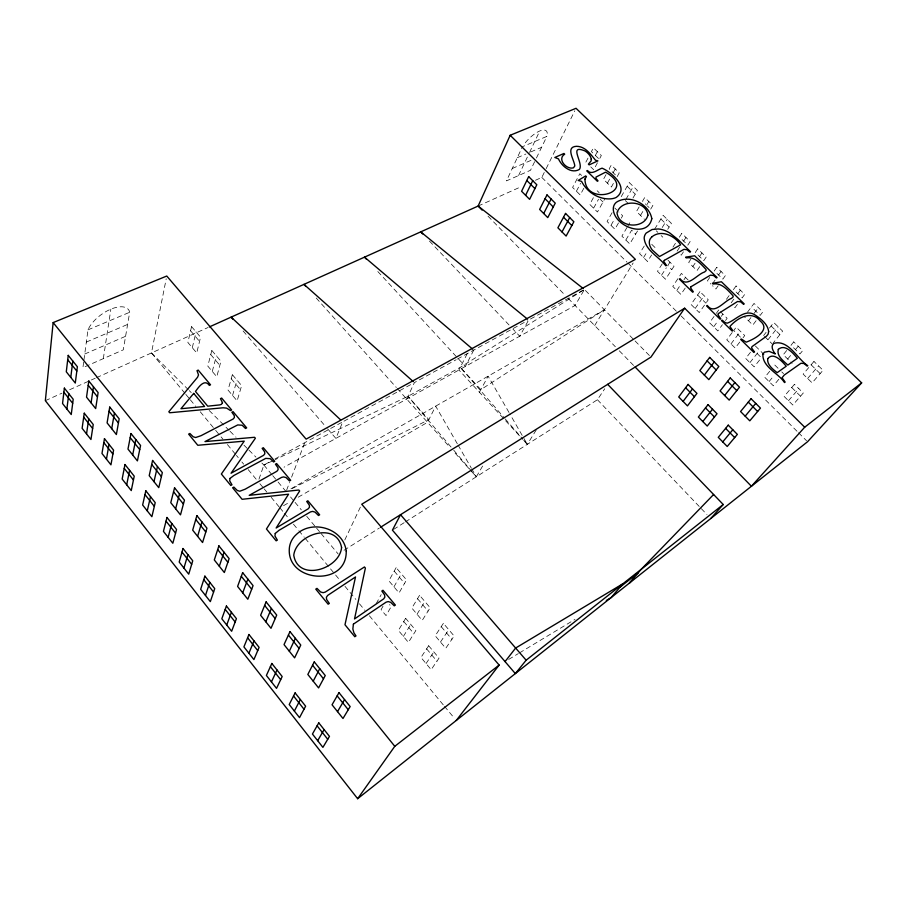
<?xml version="1.0" encoding="UTF-8"?>
<svg xmlns="http://www.w3.org/2000/svg" width="907" height="907" viewBox="0 0 907 907"><rect width="100%" height="100%" fill="white"/><g stroke="black" fill="none" stroke-linecap="round" stroke-linejoin="round"><path stroke-width="0.68" stroke-dasharray="4.54 3.4" d="M83.648 362.188L82.922 367.63L123.273 349.841L129.69 312.269A25.192 12.245 -36.2 0 0 110.677 309.242A25.192 12.245 -36.2 0 0 87.979 329.853L83.829 360.827M103.319 358.639L110.869 309.162M184.915 393.287L151.458 352.948L166.219 278.778M192.295 347.721L196.059 331.894M212.283 371.417L216.376 355.839M232.555 395.463L236.999 380.146M258.96 479.213L263.88 465.03L270.037 461.652M286.578 490.29L289.582 482.422M291.589 477.173L305.614 440.451M406.687 399.046L414.408 382.595L456.187 359.716M344.807 539.937L360.521 506.786M518.577 175.539L529.019 153.578M529.552 152.455L539.756 130.971M534.654 161.684L530.504 170.278L506.457 180.89L522.421 146.707L546.864 136.401A19.172 7.233 -46.6 0 0 540.357 130.733A19.172 7.233 -46.6 0 0 523.532 145.063M536.434 158.011L546.864 136.401M535.447 180.266L541.819 177.409L545.549 169.87M546.173 168.611L574.789 110.801M467.241 353.651L458.942 369.999L522.534 439.135M473.749 350.091L465.393 366.417L376.054 269.617M585.888 162.138L588.348 157.455M576.41 191.196L580.571 183.361M595.366 155.437L597.373 151.662M583.813 188.259L580.219 194.971L572.6 187.443L579.811 173.713L581.738 175.607M597.452 162.772L593.711 169.768L590.774 166.911M599.833 158.328L601.341 155.505L593.405 147.818L591.421 151.605L599.323 159.269M479.429 392.266L488.113 376.178L509.122 412.685M593.393 197.692L589.743 204.37L597.452 211.989L605.003 198.44M606.012 174.654L603.472 179.291L611.375 187.012L613.96 182.386M593.586 208.179L598.495 199.291M607.418 183.146L609.98 178.509M613.177 172.715L615.252 168.974M376.156 603.722L381.201 594.618M617.179 176.604L619.266 172.863L611.239 165.097L609.187 168.849L616.182 175.629M383.003 606.239L381.087 609.64L386.031 615.57L391.212 606.568L389.534 604.572M393.944 586.852L401.325 573.791M612.1 212.669L607.066 221.489L614.867 229.199L618.687 222.612M621.25 196.638L629.277 182.568L637.394 190.425L632.576 198.712M610.967 225.344L614.765 218.734M625.909 199.393L633.335 186.491M621.295 218.134L622.667 215.764L618.71 211.887M583.779 290.603L575.083 305.455L284.05 467.196M482.626 466.051L476.322 476.787L453.806 451.641M627.054 227.385L621.885 236.137L629.753 243.904L637.768 230.593M627.701 226.285L629.787 222.759M639.152 206.909L636.453 211.478L644.526 219.358M625.819 240.015L631.669 230.197L635.648 234.108M640.489 215.412L643.879 209.71M646.6 205.152L648.8 201.479M650.693 209.12L652.904 205.447L644.707 197.511L642.53 201.195L645.784 204.358M403.4 636.385L410.769 624.413M417.027 614.22L424.85 601.511M594.675 325.545L633.165 262.973M644.242 246.035L639.571 253.609L647.53 261.477L651.589 255.003M654.616 229.188L663.13 215.356L671.418 223.394L667.722 229.278M536.207 430.031L527.318 444.339L523.486 440.178M643.551 257.543L647.575 251.058M662.201 227.532L667.269 219.369M662.28 263.79L657.473 271.295L665.511 279.243L674.048 266.193L666.702 258.983M672.983 247.112L675.862 242.634M661.486 275.263L666.339 267.769M669.956 262.18L667.722 265.638L671.792 269.64M677.11 251.137L680.001 246.67M683.629 241.092L685.964 237.475M683.436 251.84L681.248 255.184L679.592 253.563M405.418 521.888L597.43 399.738L604.742 388.74M690.907 259.119L688.696 262.44L697.041 270.592L700.034 266.17M426.052 663.55L433.852 651.918M440.485 642.031L448.761 629.685M676.826 290.41L681.089 284.05M683.991 279.73L685.522 277.451M692.857 266.511L695.091 263.189M699.546 256.545L701.95 252.962M685.193 288.086L680.896 294.435L672.767 286.408L681.406 273.404L689.649 281.499M709.75 277.463L707.46 280.751L710.839 284.05M695.136 308.516L704.115 295.693M712.448 283.778L715.51 279.39M718.571 275.014L721.054 271.465M718.219 285.716L715.906 288.993L712.528 285.694M714.024 316.486L709.523 322.722L717.834 330.93L722.403 324.729M716.281 313.368L718.707 310.013M726.45 299.287L729.591 294.934M713.673 326.826L718.208 320.602M721.292 316.373L722.913 314.139M733.876 299.106L730.713 303.448L729.013 301.782M737.833 293.698L740.384 290.195M725.498 320.511L727.142 318.289L720.385 311.668M737.38 304.378L734.999 307.62L733.287 305.954M732.176 332.563L726.768 339.762L735.169 348.061L740.645 340.907M747.402 312.28L754.046 303.437L762.821 311.929L760.179 315.387L751.438 306.906M730.963 343.912L740.475 331.372M748.49 320.783L750.928 317.575M754.182 313.289L758.433 307.677M743.06 337.767L744.738 335.556L736.212 327.189L733.718 330.511L742.209 338.867M756.087 320.727L752.821 325.012L744.182 316.577M750.44 352.335L745.667 358.435L754.171 366.836L760.61 358.753M763.603 335.533L766.098 332.347M769.431 328.096L773.773 322.541L782.65 331.146L773.183 343.005M749.908 362.63L759.703 350.249M767.968 339.785L778.206 326.837M769.703 371.303L764.782 377.323L773.388 385.826L779.192 378.843M786.686 350.521L783.263 354.716L792.106 363.344M769.079 381.564L774.022 375.566M787.684 359.025L791.131 354.841M795.439 349.614L798.228 346.236M788.466 400.724L798.863 388.672M807.627 378.48L818.499 365.861M393.604 529.405L404.239 522.636M344.036 550.266L379.353 528.033M583.258 290.217L460.303 367.312L407.957 396.336L275.275 459.6M508.68 659.423L518.316 653.596M519.53 652.87L574.981 619.402M283.54 505.687L289.639 502.161M298.188 497.217L427.537 422.322L435.666 406.143L457.389 443.897M290.977 488.805L604.391 309.752L480.857 389.625L460.303 367.312L504.326 417.912M274.968 458.953L342.721 421.857L335.873 438.387L326.69 427.753M343.957 421.177L413.173 383.264M457.411 359.036L498.136 336.735M499.36 336.066L527.398 320.715M583.212 290.149L528.611 320.046L519.722 336.225L512.92 329.06M292.394 488.42L428.864 419.658L407.957 396.336L452.842 449.158M261.885 463.046L263.88 465.03L274.005 460.2M45.35 400.667L61.971 393.185M69.646 389.738L95.212 378.242M96.493 377.663L208.009 327.518M478.136 206.048L521.434 186.57M84.736 354.025L125.585 336.293M512.24 168.498L531.638 160.085M86.335 342.075L127.615 324.423M517.285 157.705L525.867 154.031M530.754 151.945L541.604 147.297M87.979 329.853L129.69 312.269M627.156 186.286L635.24 194.132M647.417 205.946L649.049 207.533M660.886 219.018L669.139 227.033M771.086 325.976L779.929 334.558M811.096 364.807L820.155 373.605M625.24 200.538L628.245 203.463M656.249 230.786L657.881 232.373M661.146 235.571L662.779 237.169M764.476 336.384L772.345 344.059M597.191 190.765L599.142 192.681M614.765 208.009L616.737 209.948M651.759 244.323L655.806 248.291M755.395 346.009L764.023 354.49M774.805 365.056L778.297 368.48M781.789 371.915L783.535 373.627M600.083 199.143L603.008 202.012M697.596 295.002L705.907 303.165M757.118 353.515L761.415 357.743M791.72 387.527L800.518 396.189M541.819 177.409L627.043 262.191M628.052 263.189L677.189 312.065M681.202 316.055L797.514 431.755M798.523 432.752L806.538 440.734M151.458 352.948L188.271 389.647M189.268 390.634L191.252 392.618M209.166 410.474L229.063 430.315M230.061 431.301L236.024 437.253M243.983 445.19L247.962 449.158M248.96 450.144L255.921 457.094M585.4 290.433L634.106 339.978M635.093 340.975L650.943 357.097M488.023 216.183L564.199 294.299M568.156 298.358L615.365 346.769M619.311 350.816L634.106 365.975M597.43 399.738L699.376 506.628M701.326 508.657L706.972 514.586M429.453 241.069L509.042 324.967M316.226 298.04L396.325 387.47M397.266 388.525L450.053 447.457M505.256 418.966L522.727 439.056M523.645 440.11L527.318 444.339L509.825 413.909M243.087 330.942L325.772 426.687M453.749 450.223L476.322 476.787L472.116 469.475M190.583 330.806L199.551 341.383M210.753 354.603L219.845 365.34M231.217 378.763L240.446 389.659M394.205 571.149L404.556 583.371M417.526 598.677L428.047 611.103M441.221 626.646L451.924 639.276M403.74 621.522L413.909 633.664M426.63 648.845L436.959 661.18M263.88 465.03L271.873 474.599M272.758 475.653L277.191 480.971M278.086 482.036L286.068 491.605M290.557 496.979L294.151 501.276M295.047 502.353L301.339 509.881M306.725 516.332L315.704 527.092M316.6 528.157L320.194 532.466M321.089 533.543L338.152 553.973M185.822 394.375L189.427 398.729M190.334 399.828L195.765 406.37M200.277 411.812L214.744 429.26M215.651 430.349L220.174 435.802M221.07 436.891L222.884 439.067M227.396 444.521L235.537 454.339M236.444 455.427L238.246 457.604M241.863 461.969L243.677 464.146M248.189 469.599L258.144 481.594M259.878 483.692L263.359 487.887M264.22 488.93L266.839 492.082M271.182 497.319L279.005 506.764M279.878 507.807L283.494 512.172M284.401 513.26L288.018 517.625M293.449 524.167L297.961 529.62M298.868 530.72L304.298 537.261M305.205 538.35L340.476 580.888M344.989 586.341L355.85 599.425M359.467 603.79L364.886 610.332M369.41 615.785L443.568 705.215M444.475 706.315L454.43 718.31M458.092 445.122L471.413 468.261M191.558 326.599L187.874 342.472L196.728 352.97L200.56 337.2L191.558 326.599M211.819 350.465L207.794 366.099L216.773 376.745L220.945 361.235L211.819 350.465M232.373 374.693L228.008 390.067L237.124 400.871L241.647 385.622L232.373 374.693M396.132 567.657L388.854 580.809L399.069 592.917L406.54 579.936L396.132 567.657M405.667 618.325L398.388 630.388L408.422 642.417L415.882 630.512L405.667 618.325M419.567 595.287L411.846 608.075L422.231 620.388L430.156 607.758L419.567 595.287M681.769 233.416L679.456 237.033L687.812 245.151L690.159 241.545L681.769 233.416M428.671 645.75L420.961 657.462L431.154 669.672L439.045 658.119L428.671 645.75M443.387 623.358L435.213 635.784L445.756 648.29L454.146 636.022L443.387 623.358M697.721 248.869L695.34 252.452L703.775 260.638L706.19 257.078L697.721 248.869M699.943 291.601L691.032 304.457L699.252 312.575L708.288 299.786L699.943 291.601M716.768 267.327L714.308 270.876L722.856 279.152L725.339 275.626L716.768 267.327M736.053 286L733.514 289.503L742.153 297.893L744.726 294.401L736.053 286M793.738 341.882L790.972 345.272L799.929 353.957L802.729 350.59L793.738 341.882M794.441 384.341L784.124 396.438L792.831 405.032L803.285 393.014L794.441 384.341M813.953 361.462L803.16 374.126L812.105 382.856L823.046 370.271L813.953 361.462"/><path stroke-width="1.36" d="M510.176 135.279L635.376 259.379L306.113 439.135L166.763 276.034L53.15 322.586L45.35 400.667L357.653 798.704L807.547 441.732L861.65 382.867L576.036 108.296L510.176 135.279L478.136 206.048L209.302 326.939M66.891 409.023L68.785 393.695M70.78 377.403L72.798 361.054M86.528 433.897L88.739 418.841M91.097 402.855L93.455 386.79M106.459 459.157L109.01 444.396M111.72 428.705L114.452 412.934M126.697 484.803L129.599 470.336M132.683 454.974L135.778 439.51M147.251 510.845L150.517 496.696M153.975 481.651L157.467 466.527M168.135 537.307L171.763 523.475M175.618 508.77L179.495 493.975M183.94 568.088L187.874 554.63M197.613 536.332L201.91 521.888M205.481 595.468L209.8 582.362M219.313 566.229L224.006 552.216M226.716 625.002L231.421 612.316M242.702 592.827L247.849 579.12M248.903 653.221L254.017 640.909M265.808 621.771L271.408 608.472M271.442 681.905L276.998 669.99M289.31 651.226L295.376 638.324M525.595 195.311L532.749 180.686M543.69 213.508L551.116 199.018M294.367 711.054L300.353 699.546M313.21 681.168L319.752 668.697M562 231.931L569.698 217.589M317.665 740.69L324.116 729.602M337.517 711.632L344.558 699.592M861.65 382.867L804.702 427.208L684.649 308.21L650.943 357.097L380.521 527.296M357.653 798.704L394.783 746.314L499.145 665.069L361.734 504.235L684.649 308.21M683.084 401.416L692.506 388.91M704.331 375.101L714.251 361.961M456.232 720.487L499.145 665.069M505.063 661.6L515.63 648.04L622.905 583.757L611.148 597.566L606.329 600.479M702.789 421.528L712.528 409.204M724.625 395.509L734.874 382.55M526.139 660.205L515.335 673.595L392.425 530.153L400.531 514.7L526.139 660.205L723.219 504.507L607.667 384.33M722.743 441.902L732.799 429.759M745.169 416.177L755.758 403.422M710.748 518.532L723.219 504.507M804.702 427.208L751.415 486.265L635.093 366.984M713.605 494.508L641.272 569.245L629.367 583.11L634.231 578.076M619.991 587.18L638.324 572.68M583.337 288.596L478.136 206.048L482.093 210.107M527.523 319.151L420.723 231.863L422.662 233.904M472.683 349.172L364.523 257.135L366.451 259.209M413.354 381.654L303.97 284.367L305.852 286.465M340.647 419.907L231.149 317.11L232.986 319.241M526.808 180.493L534.915 188.611M545.05 198.746L553.259 206.966M563.519 217.226L571.829 225.537M707.086 360.884L716.19 369.988M727.561 381.371L736.779 390.6M748.298 402.118L757.64 411.472M685.601 387.731L694.445 396.71M705.487 407.923L714.433 417.016M725.623 428.376L734.681 437.582M53.15 322.586L394.783 746.314M67.719 359.716L76.823 371.076M88.217 385.282L97.457 396.824M109.033 411.268L118.432 422.991M130.189 437.662L139.746 449.577M151.696 464.486L161.401 476.594M173.543 491.753L183.418 504.065M195.765 519.473L205.787 531.978M241.307 576.296L251.681 589.233M264.663 605.434L275.206 618.585M288.415 635.059L299.14 648.448M312.575 665.205L323.482 678.821M337.155 695.873L348.254 709.728M217.691 549.585L227.861 562.295M63.887 392.209L72.685 403.309M83.693 417.197L92.627 428.478M103.806 442.582L112.876 454.033M124.225 468.363L133.442 479.996M144.973 494.553L154.337 506.367M166.049 521.151L175.561 533.146M182.012 552.091L191.672 564.324M203.758 579.63L213.576 592.067M225.208 609.379L235.151 621.998M247.611 637.78L257.735 650.591M270.388 666.645L280.682 679.672M293.551 695.986L304.004 709.229M317.099 725.815L327.733 739.284M346.236 551.082C346.996 587.815 284.821 582.362 289.492 546.955A27.97 24.035 21.5 0 1 296.464 534.382C312.45 519.121 343.56 528.566 346.236 551.082M591.273 159.269L591.126 160.913L588.394 164.156L589.142 164.881L597.894 160.879L595.559 160.278C590.638 154.303 585.355 146.356 576.467 146.299C564.993 146.923 574.38 159.961 574.8 165.97L573.485 167.806C566.569 170.051 556.751 158.997 564.698 154.19L563.961 153.464L554.835 157.478L558.474 158.895C561.728 166.242 571.274 174.189 579.369 169.439C584.085 163.328 567.567 143.68 585.151 151.027A12.335 7.585 27.7 0 1 590.718 157.285L591.273 159.269M651.816 218.7C647.428 239.097 614.096 226.433 613.291 209.324A20.305 12.766 30 0 1 616.318 202.306C629.118 193.713 649.31 204.041 651.816 218.7M353.401 624.141L352.857 629.027L353.934 632.848L355.998 635.92L354.807 636.737L344.977 624.753L355.521 576.954L327.608 595.468L326.395 597.294L326.622 599.482L329.332 603.427L328.13 604.209L315.772 589.142L316.985 588.371L320.579 591.965L323.107 592.679L325.239 592.101L364.455 566.954L365.385 568.065L354.524 618.948L383.729 598.835L384.874 597.067L384.568 594.901L381.836 591.035L382.969 590.264L395.384 605.06L394.25 605.831L390.656 602.293L388.173 601.579L386.121 602.157L353.401 624.141M64.363 388.128L62.549 403.524L71.245 414.533L73.206 399.273L64.363 388.128M68.229 355.363L66.29 371.791L75.281 383.049L77.378 366.757L68.229 355.363M341.588 547.545C339.513 569.369 298.029 582.169 293.755 555.186C296.362 533.883 336.735 521.298 341.588 547.545M767.673 358.775C766.959 364.92 772.945 369.228 777.163 372.675L786.233 366.213C782.322 361.519 773.24 351.315 767.673 358.775M84.26 413.195L82.118 428.319L90.949 439.498L93.24 424.51L84.26 413.195M88.818 381.008L86.528 397.141L95.666 408.592L98.115 392.584L88.818 381.008M762.946 353.957C761.835 366.825 778.682 373.287 784.498 382.55L785.156 382.085L782.083 377.754L784.192 375.101L800.994 363.242L804.112 363.548L807.151 366.122L807.774 365.668C797.4 359.195 788.727 339.343 773.92 343.322C770.202 346.077 773.081 351.19 775.292 353.923L769.079 351.326L764.476 352.154L762.946 353.957M584.958 179.064C585.196 207.737 639.571 191.558 605.559 172.171L595.978 177.103L596.035 178.475L598.03 180.89L597.316 181.23L586.727 170.867L587.453 170.539C591.625 175.618 597.679 169.45 602.078 168.169C611.998 172.353 629.537 188.123 616.227 197.431A21.519 13.39 28.7 0 1 610.332 198.871C598.314 199.472 586.92 191.978 581.58 181.377L578.167 180.448L585.718 175.924L586.421 176.616L584.958 179.064M104.464 438.659L101.981 453.489L110.949 464.838L113.579 450.144L104.464 438.659M109.736 407.073L107.094 422.9L116.368 434.532L119.18 418.83L109.736 407.073M124.973 464.52L122.162 479.043L131.254 490.574L134.236 476.186L124.973 464.52M130.993 433.546L127.978 449.078L137.399 460.881L140.585 445.496L130.993 433.546M768.671 331.497L768.104 334.264L766.426 336.27L752.05 346.587L751.552 347.891L754.522 351.961L753.864 352.415L740.679 339.433L741.336 338.991L746.144 342.154C753.978 339.377 771.506 330.159 760.168 320.931C751.359 309.786 737.062 318.13 729.92 326.475L732.845 330.647L732.176 331.078L721.507 320.579L722.176 320.148L725.181 322.609L727.244 323.175C736.235 319.91 745.089 308.176 755.44 315.194C761.177 319.105 767.73 324.15 768.671 331.497M145.823 490.778L142.637 505.006L151.877 516.718L155.222 502.637L145.823 490.778M152.591 460.461L149.202 475.665L158.77 487.66L162.342 472.604L152.591 460.461M647.938 215.152C644.038 229.539 618.563 227.816 617.009 212.737C621.329 198.758 646.101 200.368 647.938 215.152M166.99 517.466L163.441 531.366L172.829 543.259L176.548 529.507L166.99 517.466M174.552 487.807L170.765 502.682L180.493 514.881L184.461 500.165L174.552 487.807M183.021 548.508L179.189 562.045L188.724 574.165L192.738 560.787L183.021 548.508M222.476 402.685L221.41 404.375L219.641 404.919L207.726 406.177L195.47 391.461C198.418 387.527 204.37 378.253 209.347 385.384L210.537 384.806L198.202 370.101L197 370.668L198.52 374.908L197.567 377.244L168.838 411.755L169.666 412.764L223.054 407.787L226.648 408.116L230.48 410.576L231.659 409.975L221.648 398.048L220.469 398.638L222.476 402.685M196.876 515.618L192.681 530.142L202.567 542.533L206.955 528.18L196.876 515.618M204.88 576.138L200.651 589.323L210.333 601.636L214.744 588.609L204.88 576.138M218.904 545.855L214.301 559.948L224.335 572.532L229.131 558.599L218.904 545.855M275.252 533.463L274.957 535.992L277.361 540.096L276.147 540.821L266.454 528.996L288.551 494.213L242.101 499.303L232.634 487.773L233.87 487.093L237.283 490.483L239.777 491.231L245.139 489.202L276.896 471.255L278.109 469.679L277.939 467.74L275.445 464.18L276.612 463.545L290.682 480.302L289.514 480.959L286.113 477.626L283.71 476.912L281.646 477.365L249.21 495.324L298.834 490.018L299.65 490.982L276.136 528.021L308.289 508.748L309.502 507.138L309.298 505.131L306.713 501.469L307.87 500.789L319.649 514.813L318.493 515.505L315.046 512.126L312.609 511.401L310.545 511.888L279.005 530.323L275.252 533.463M778.331 349.365C776.245 356.032 783.671 360.963 787.82 365.079L797.321 358.31C793.33 353.356 785.054 343.458 778.331 349.365M226.421 606.001L221.818 618.767L231.636 631.261L236.432 618.653L226.421 606.001M242.645 572.646L237.6 586.432L247.815 599.244L253.076 585.627L242.645 572.646M230.027 478.431L229.675 480.835L231.977 484.792L230.752 485.46L221.365 474.021L244.221 441.142L197.794 445.28L188.633 434.113L189.88 433.478L193.202 436.777L195.663 437.525L201.059 435.677L233.144 419.011L234.391 417.526L234.278 415.667L231.863 412.232L233.054 411.631L246.681 427.877L245.502 428.489L242.192 425.247L237.736 424.93L204.982 441.584L254.572 437.287L255.366 438.228L231.047 473.239L263.563 455.337L264.81 453.817L264.651 451.901L262.157 448.353L263.336 447.718L274.742 461.312L273.574 461.958L270.218 458.67L265.74 458.375L233.847 475.495L230.027 478.431M248.949 634.492L243.915 646.884L253.903 659.582L259.107 647.36L248.949 634.492M266.114 601.885L260.615 615.275L271.012 628.302L276.714 615.082L266.114 601.885M271.839 663.459L266.386 675.466L276.533 688.368L282.179 676.531L271.839 663.459M289.991 631.623L284.027 644.605L294.605 657.858L300.773 645.058L289.991 631.623M528.679 176.616L521.593 191.275L529.609 199.347L536.819 184.756L528.679 176.616M718.435 313.561L717.891 314.65L720.782 318.776L720.113 319.207L706.576 305.886L707.245 305.478C714.58 315.409 724.308 300.648 731.552 298.358L733.207 296.77L732.947 295.648C727.629 290.093 721.723 282.462 712.993 284.038L712.403 283.267L721.439 281.771L744.228 303.913L743.581 304.321L740.611 301.827L737.527 301.498L718.435 313.561M547 194.914L539.631 209.426L547.76 217.601L555.243 203.145L547 194.914M295.115 692.903L289.22 704.512L299.525 717.63L305.625 706.202L295.115 692.903M314.276 661.872L307.836 674.445L318.595 687.914L325.25 675.545L314.276 661.872M565.537 213.428L557.896 227.804L566.115 236.069L573.87 221.762L565.537 213.428M691.077 286.68L690.51 287.734L693.333 291.782L692.653 292.19L679.343 279.107L680.023 278.71C687.291 288.471 697.177 274.118 704.524 272.021L706.213 270.501L705.975 269.402C700.714 263.858 694.83 256.432 686.191 257.905L685.613 257.146L694.694 255.785L717.108 277.565L716.451 277.961L713.526 275.501L710.442 275.15L691.077 286.68M318.776 722.845L312.439 734.035L322.915 747.368L329.468 736.371L318.776 722.845M338.991 692.653L332.053 704.784L342.993 718.491L350.159 706.564L338.991 692.653M664.309 260.377L663.72 261.409L666.475 265.377L665.783 265.762C659.06 256.794 645.228 250.445 644.163 238.088A20.033 12.687 31.3 0 1 646.192 233.065L652.11 229.505L658.255 228.949A18.242 11.53 31.3 0 1 669.638 232.884L677.812 239.369L690.567 251.772L689.91 252.146L687.03 249.731L683.946 249.346L664.309 260.377M688.073 384.409L678.719 396.96L687.461 405.882L696.95 393.411L688.073 384.409M709.682 357.403L699.841 370.578L708.832 379.625L718.832 366.53L709.682 357.403M708.038 404.658L698.367 417.027L707.222 426.052L717.029 413.773L708.038 404.658M730.248 377.936L720.079 390.928L729.183 400.1L739.511 387.187L730.248 377.936M728.253 425.156L718.276 437.333L727.233 446.482L737.357 434.385L728.253 425.156M751.075 398.74L740.566 411.54L749.794 420.825L760.463 408.105L751.075 398.74M193.713 393.411L180.969 408.717L204.585 406.495L193.713 393.411M652.065 236.693L650.466 238.462A16.065 10.17 31.4 0 0 649.707 245.162A15.34 9.716 31.4 0 0 652.348 250.071L659.48 256.545L680.647 244.822C674.842 235.877 661.52 229.256 652.065 236.693"/></g></svg>
